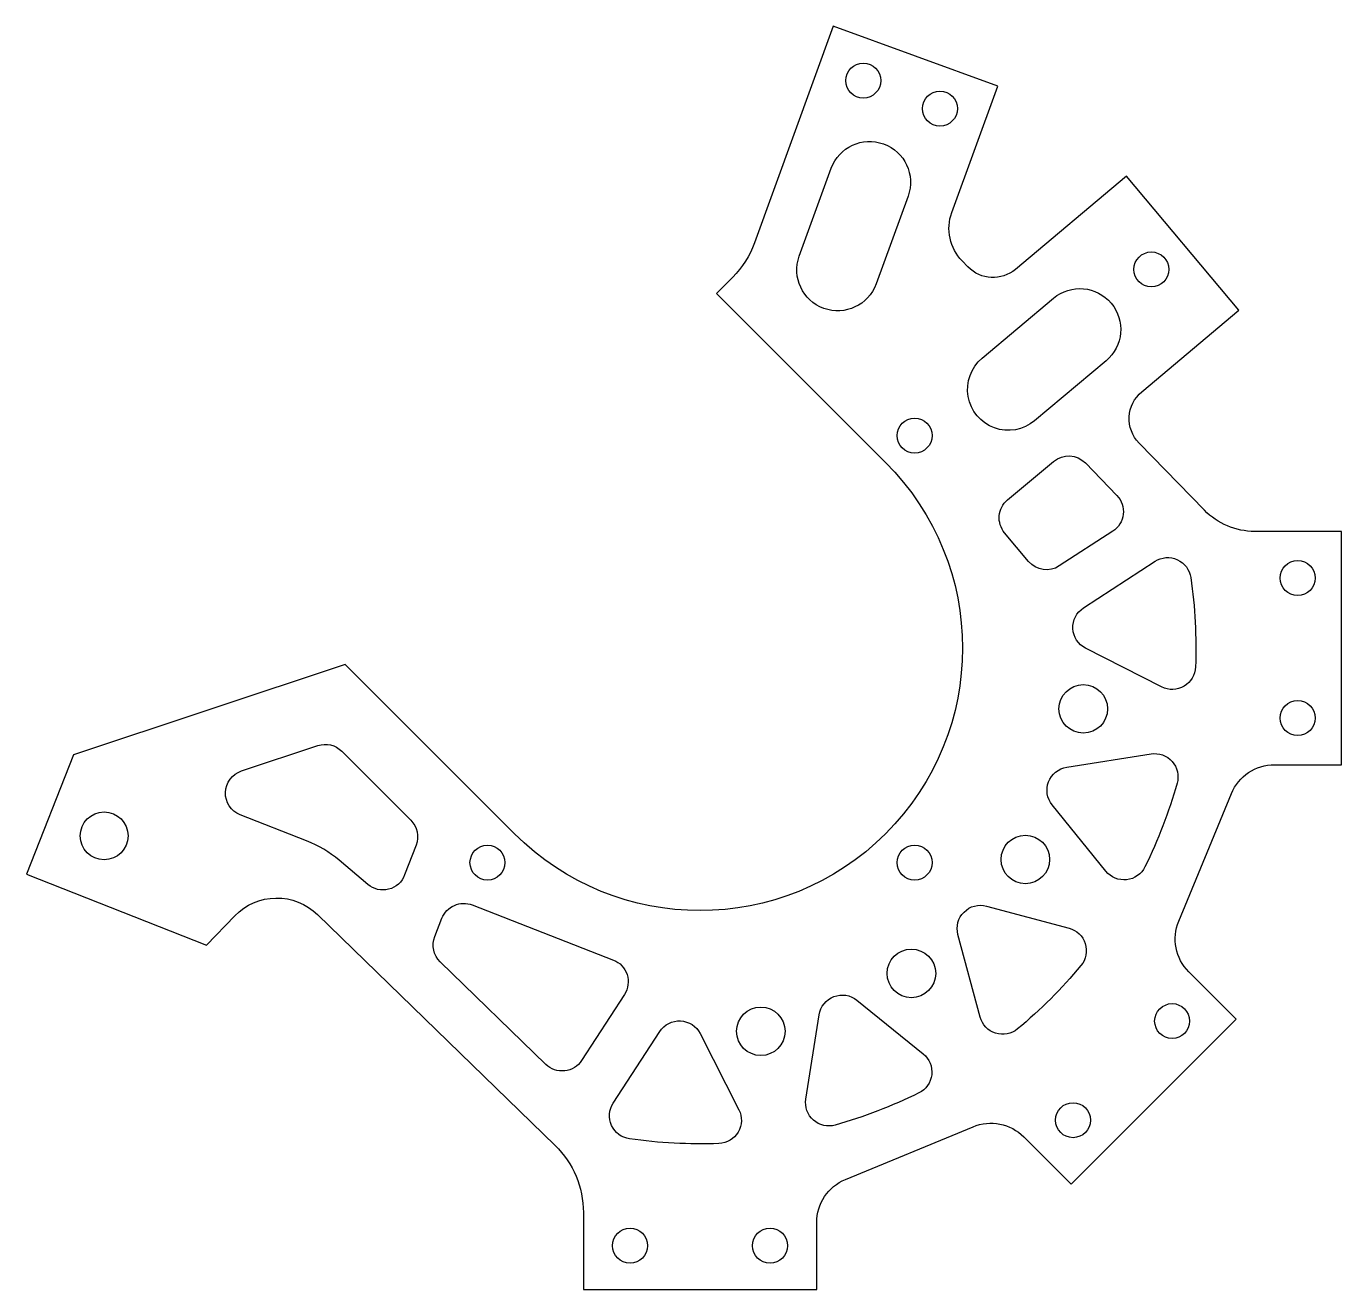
# Model space of a CAD drawing. Header units: millimetres. Extents: x -78 to 35, y -35 to 74.
import ezdxf

# ---------------------------------------------------------------- set-up
doc = ezdxf.new("R2010")
doc.units = ezdxf.units.MM

msp = doc.modelspace()

# ---------------------------------------------------------------- linework, layer by layer
for points in [[(-17.4, 52.01), (-18.79, 50.61), (-4.29, 36.11, -1), (-36.11, 4.29), (-50.61, 18.79), (-73.92, 11.05), (-77.95, 0.82), (-62.52, -5.26), (-60.07, -2.74, -0.414214), (-53, -2.64), (-32.62, -22.45, -0.202631), (-30.2, -28.18), (-30.2, -34.8), (-10.2, -34.8), (-10.2, -29.05, -0.303347), (-7.73, -25.35), (3.2, -20.83, -0.303347), (7.55, -21.7), (11.62, -25.76), (25.76, -11.62), (21.7, -7.55, -0.303347), (20.83, -3.2), (25.35, 7.73, -0.303347), (29.05, 10.2), (34.8, 10.2), (34.8, 30.2), (27.34, 30.2, -0.202631), (23.04, 32.02), (17.43, 37.78, -0.435751), (17.66, 42.17), (25.99, 49.16), (16.35, 60.65), (6.84, 52.67, -0.392999), (2.76, 52.88), (2.27, 53.39, -0.287599), (1.38, 57.54), (5.32, 68.38), (-8.78, 73.51), (-15.54, 54.93, -0.109445)], [(-2.37, 58.94), (-5.11, 51.42, -1), (-11.69, 53.81), (-8.95, 61.33, -1)], [(14.61, 44.83), (8.48, 39.69, -1), (3.98, 45.05), (10.11, 50.2, -1)], [(6.16, 32.9), (10.11, 36.21, -0.392999), (12.83, 36.07), (15.53, 33.29, -0.472595), (15.18, 30.22), (10.59, 27.24, -0.378866), (7.97, 27.63), (5.91, 30.08, -0.414214)], [(12.67, 23.65), (18.8, 27.64, -0.547592), (21.87, 26.24, -0.045244), (22.27, 18.58, -0.547592), (19.37, 16.87), (12.85, 20.19, -0.57735)], [(-51.14, 2.01, 0.081394), (-53.92, 3.67), (-59.62, 5.91, -0.700966), (-59.51, 9.67), (-52.96, 11.85, -0.283794), (-50.91, 11.36), (-45, 5.45, -0.295909), (-44.54, 3.32), (-45.52, 0.75, -0.516063), (-48.68, -0.06)], [(11.23, 9.99), (18.46, 11.13, -0.547592), (20.69, 8.61, -0.045244), (17.94, 1.45, -0.547592), (14.59, 1.07), (9.99, 6.75, -0.57735)], [(-42.94, -4.53), (-42.32, -2.96, -0.414214), (-39.73, -1.82), (-27.63, -6.54, -0.475249), (-26.68, -9.49), (-30.35, -15.14, -0.472595), (-33.42, -15.49), (-42.47, -6.7, -0.30164)], [(4.36, -1.91), (11.43, -3.81, -0.547592), (12.45, -7.02, -0.045244), (7.02, -12.45, -0.547592), (3.81, -11.43), (1.91, -4.36, -0.57735)], [(-6.75, -9.99), (-1.07, -14.59, -0.547592), (-1.45, -17.94, -0.045244), (-8.61, -20.69, -0.547592), (-11.13, -18.46), (-9.99, -11.23, -0.57735)], [(-20.19, -12.85), (-16.87, -19.37, -0.547592), (-18.58, -22.27, -0.045244), (-26.24, -21.87, -0.547592), (-27.64, -18.8), (-23.65, -12.67, -0.57735)]]:
    msp.add_lwpolyline(points, format="xyb", close=True)
for centre, radius in [((-6.21, 68.85), 1.5), ((0.36, 66.45), 1.5), ((18.49, 52.66), 1.5), ((-1.81, 38.42), 1.5), ((31.03, 26.2), 1.5), ((12.65, 14.99), 2.08), ((31.03, 14.2), 1.5), ((-71.28, 4.1), 2.05), ((7.69, 2.08), 2.08), ((-38.42, 1.81), 1.5), ((-1.81, 1.81), 1.5), ((-2.08, -7.69), 2.08), ((-14.99, -12.65), 2.08), ((20.27, -11.78), 1.5), ((11.78, -20.27), 1.5), ((-26.2, -31.03), 1.5), ((-14.2, -31.03), 1.5)]:
    msp.add_circle(centre, radius)

doc.saveas('drawing.dxf')
